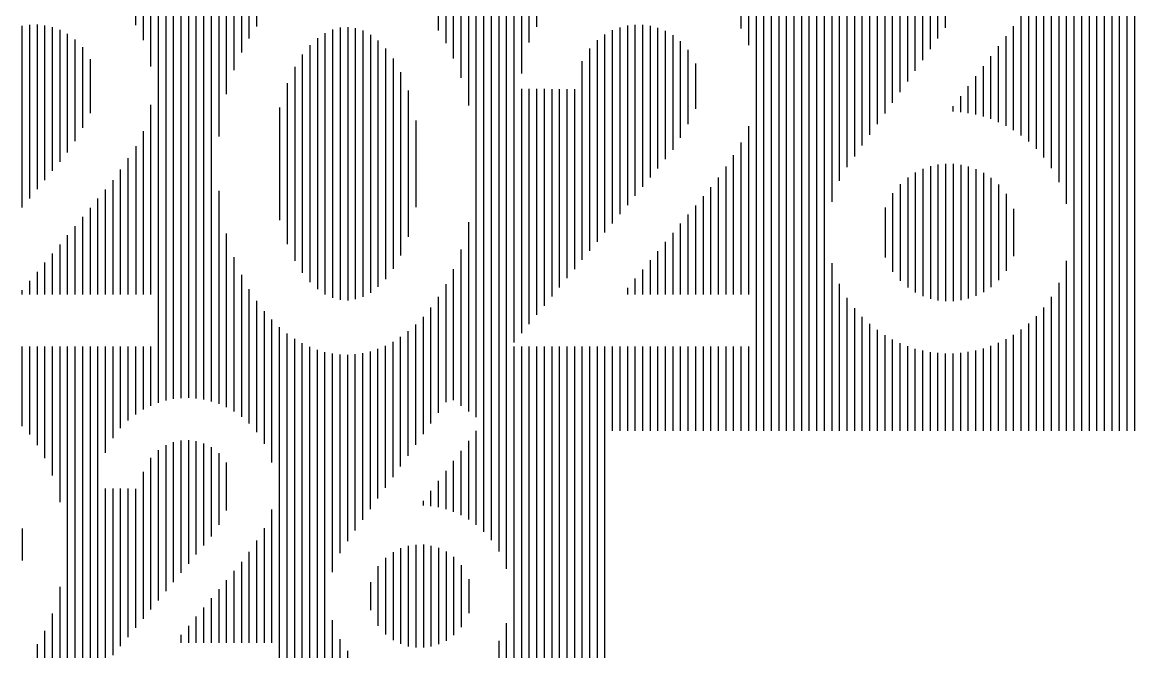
# Model space of a CAD drawing. Header units: millimetres. Extents: x -155 to -21, y -38 to 37.
# Drawn here: x -120.92 to -91.52, y 0.36 to 16.99 of the extents above; entities that cross this region are included whole.
import ezdxf

# ---------------------------------------------------------------- set-up
doc = ezdxf.new("R2010")
doc.units = ezdxf.units.MM
doc.layers.add('Layer 06', color=172, linetype='Continuous', true_color=0x0000bf)

msp = doc.modelspace()

# ---------------------------------------------------------------- linework, layer by layer
at = {"layer": 'Layer 06'}
for points in [[(-109.924, 16.775), (-109.924, 37.201)], [(-109.924, 16.775), (-109.924, 37.201)], [(-109.724, 16.441), (-109.724, 37.201)], [(-109.724, 16.441), (-109.724, 37.201)], [(-109.524, 16.037), (-109.524, 37.201)], [(-109.524, 16.037), (-109.524, 37.201)], [(-109.324, 15.524), (-109.324, 37.201)], [(-109.324, 15.524), (-109.324, 37.201)], [(-109.124, 14.797), (-109.124, 37.201)], [(-109.124, 14.797), (-109.124, 37.201)], [(-99.124, 13.162), (-99.124, 37.201)], [(-99.124, 13.162), (-99.124, 37.201)], [(-98.924, 13.451), (-98.924, 37.201)], [(-98.924, 13.451), (-98.924, 37.201)], [(-98.724, 13.734), (-98.724, 37.201)], [(-98.724, 13.734), (-98.724, 37.201)], [(-98.524, 14.016), (-98.524, 37.201)], [(-98.524, 14.016), (-98.524, 37.201)], [(-98.324, 14.299), (-98.324, 37.201)], [(-98.324, 14.299), (-98.324, 37.201)], [(-98.124, 14.582), (-98.124, 37.201)], [(-98.124, 14.582), (-98.124, 37.201)], [(-97.924, 14.865), (-97.924, 37.201)], [(-97.924, 14.865), (-97.924, 37.201)], [(-97.724, 15.148), (-97.724, 37.201)], [(-97.724, 15.148), (-97.724, 37.201)], [(-97.524, 15.43), (-97.524, 37.201)], [(-97.524, 15.43), (-97.524, 37.201)], [(-97.324, 15.713), (-97.324, 37.201)], [(-97.324, 15.713), (-97.324, 37.201)], [(-97.124, 15.996), (-97.124, 37.201)], [(-97.124, 15.996), (-97.124, 37.201)], [(-96.924, 16.279), (-96.924, 37.201)], [(-96.924, 16.279), (-96.924, 37.201)], [(-96.724, 16.562), (-96.724, 37.201)], [(-96.724, 16.562), (-96.724, 37.201)], [(-116.524, 7.067), (-116.524, 33.285)], [(-116.524, 7.067), (-116.524, 33.285)], [(-116.324, 7.055), (-116.324, 33.285)], [(-116.324, 7.055), (-116.324, 33.285)], [(-116.124, 7.025), (-116.124, 33.285)], [(-116.124, 7.025), (-116.124, 33.285)], [(-115.924, 6.977), (-115.924, 33.285)], [(-115.924, 6.977), (-115.924, 33.285)], [(-115.724, 13.973), (-115.724, 33.285)], [(-115.724, 13.973), (-115.724, 33.285)], [(-115.524, 15.098), (-115.524, 33.285)], [(-115.524, 15.098), (-115.524, 33.285)], [(-115.324, 15.725), (-115.324, 33.285)], [(-115.324, 15.725), (-115.324, 33.285)], [(-115.124, 16.193), (-115.124, 33.285)], [(-115.124, 16.193), (-115.124, 33.285)], [(-114.924, 16.569), (-114.924, 33.285)], [(-114.924, 16.569), (-114.924, 33.285)], [(-114.724, 16.882), (-114.724, 33.285)], [(-114.724, 16.882), (-114.724, 33.285)], [(-96.524, 16.844), (-96.524, 27.01)], [(-96.524, 16.844), (-96.524, 27.01)], [(-94.124, 13.652), (-94.124, 21.347)], [(-94.124, 13.652), (-94.124, 21.347)], [(-93.924, 13.423), (-93.924, 21.171)], [(-93.924, 13.423), (-93.924, 21.171)], [(-93.724, 13.14), (-93.724, 21.012)], [(-93.724, 13.14), (-93.724, 21.012)], [(-93.524, 12.769), (-93.524, 20.87)], [(-93.524, 12.769), (-93.524, 20.87)], [(-93.324, 12.192), (-93.324, 20.743)], [(-93.324, 12.192), (-93.324, 20.743)], [(-93.124, 6.201), (-93.124, 20.63)], [(-93.124, 6.201), (-93.124, 20.63)], [(-117.924, 16.915), (-117.924, 20.498)], [(-117.924, 16.915), (-117.924, 20.498)], [(-117.724, 16.521), (-117.724, 20.498)], [(-117.724, 16.521), (-117.724, 20.498)], [(-117.524, 15.827), (-117.524, 20.498)], [(-117.524, 15.827), (-117.524, 20.498)], [(-117.324, 6.941), (-117.324, 20.498)], [(-117.324, 6.941), (-117.324, 20.498)], [(-117.124, 7), (-117.124, 20.498)], [(-117.124, 7), (-117.124, 20.498)], [(-116.924, 7.04), (-116.924, 20.498)], [(-116.924, 7.04), (-116.924, 20.498)], [(-116.724, 7.063), (-116.724, 20.498)], [(-116.724, 7.063), (-116.724, 20.498)], [(-108.924, 6.555), (-108.924, 20.517)], [(-108.924, 6.555), (-108.924, 20.517)], [(-108.724, 3.533), (-108.724, 20.517)], [(-108.724, 3.533), (-108.724, 20.517)], [(-108.524, 3.308), (-108.524, 20.517)], [(-108.524, 3.308), (-108.524, 20.517)], [(-108.324, 3.009), (-108.324, 20.517)], [(-108.324, 3.009), (-108.324, 20.517)], [(-108.124, 2.548), (-108.124, 20.517)], [(-108.124, 2.548), (-108.124, 20.517)], [(-107.924, 8.535), (-107.924, 20.517)], [(-107.924, 8.535), (-107.924, 20.517)], [(-107.724, 15.644), (-107.724, 20.517)], [(-107.724, 15.644), (-107.724, 20.517)], [(-107.524, 16.46), (-107.524, 20.517)], [(-107.524, 16.46), (-107.524, 20.517)], [(-107.324, 16.873), (-107.324, 20.517)], [(-107.324, 16.873), (-107.324, 20.517)], [(-101.924, 16.825), (-101.924, 20.517)], [(-101.924, 16.825), (-101.924, 20.517)], [(-101.724, 16.387), (-101.724, 20.517)], [(-101.724, 16.387), (-101.724, 20.517)], [(-101.524, 6.201), (-101.524, 20.517)], [(-101.524, 6.201), (-101.524, 20.517)], [(-101.324, 6.201), (-101.324, 20.517)], [(-101.324, 6.201), (-101.324, 20.517)], [(-101.124, 6.201), (-101.124, 20.517)], [(-101.124, 6.201), (-101.124, 20.517)], [(-100.924, 6.201), (-100.924, 20.517)], [(-100.924, 6.201), (-100.924, 20.517)], [(-100.724, 6.201), (-100.724, 20.517)], [(-100.724, 6.201), (-100.724, 20.517)], [(-100.524, 6.201), (-100.524, 20.517)], [(-100.524, 6.201), (-100.524, 20.517)], [(-100.324, 6.201), (-100.324, 20.517)], [(-100.324, 6.201), (-100.324, 20.517)], [(-100.124, 6.201), (-100.124, 20.517)], [(-100.124, 6.201), (-100.124, 20.517)], [(-99.924, 6.201), (-99.924, 20.517)], [(-99.924, 6.201), (-99.924, 20.517)], [(-99.724, 6.201), (-99.724, 20.517)], [(-99.724, 6.201), (-99.724, 20.517)], [(-99.524, 12.248), (-99.524, 20.517)], [(-99.524, 12.248), (-99.524, 20.517)], [(-99.324, 12.8), (-99.324, 20.517)], [(-99.324, 12.8), (-99.324, 20.517)], [(-92.924, 6.201), (-92.924, 20.531)], [(-92.924, 6.201), (-92.924, 20.531)], [(-92.724, 6.201), (-92.724, 20.445)], [(-92.724, 6.201), (-92.724, 20.445)], [(-92.524, 6.201), (-92.524, 20.372)], [(-92.524, 6.201), (-92.524, 20.372)], [(-92.324, 6.201), (-92.324, 20.312)], [(-92.324, 6.201), (-92.324, 20.312)], [(-92.124, 6.201), (-92.124, 20.263)], [(-92.124, 6.201), (-92.124, 20.263)], [(-91.924, 6.201), (-91.924, 20.226)], [(-91.924, 6.201), (-91.924, 20.226)], [(-91.724, 6.201), (-91.724, 20.201)], [(-91.724, 6.201), (-91.724, 20.201)], [(-91.524, 6.201), (-91.524, 20.188)], [(-91.524, 6.201), (-91.524, 20.188)], [(-94.324, 13.843), (-94.324, 17.424)], [(-94.324, 13.843), (-94.324, 17.424)], [(-94.524, 14.005), (-94.524, 17.16)], [(-94.524, 14.005), (-94.524, 17.16)], [(-120.924, 12.099), (-120.924, 16.897)], [(-120.924, 12.099), (-120.924, 16.897)], [(-120.724, 12.341), (-120.724, 16.927)], [(-120.724, 12.341), (-120.724, 16.927)], [(-120.524, 12.583), (-120.524, 16.931)], [(-120.524, 12.583), (-120.524, 16.931)], [(-120.324, 12.825), (-120.324, 16.912)], [(-120.324, 12.825), (-120.324, 16.912)], [(-120.124, 13.067), (-120.124, 16.866)], [(-120.124, 13.067), (-120.124, 16.866)], [(-119.924, 13.309), (-119.924, 16.792)], [(-119.924, 13.309), (-119.924, 16.792)], [(-112.724, 16.801), (-112.724, 9.71)], [(-112.724, 16.801), (-112.724, 9.71)], [(-112.524, 16.853), (-112.524, 9.659)], [(-112.524, 16.853), (-112.524, 9.659)], [(-112.324, 16.865), (-112.324, 9.646)], [(-112.324, 16.865), (-112.324, 9.646)], [(-112.124, 16.839), (-112.124, 9.673)], [(-112.124, 16.839), (-112.124, 9.673)], [(-111.924, 16.773), (-111.924, 9.738)], [(-111.924, 16.773), (-111.924, 9.738)], [(-105.324, 11.679), (-105.324, 16.781)], [(-105.324, 11.679), (-105.324, 16.781)], [(-105.124, 11.921), (-105.124, 16.858)], [(-105.124, 11.921), (-105.124, 16.858)], [(-104.924, 12.163), (-104.924, 16.907)], [(-104.924, 12.163), (-104.924, 16.907)], [(-104.724, 12.405), (-104.724, 16.93)], [(-104.724, 12.405), (-104.724, 16.93)], [(-104.524, 12.647), (-104.524, 16.929)], [(-104.524, 12.647), (-104.524, 16.929)], [(-104.324, 12.888), (-104.324, 16.902)], [(-104.324, 12.888), (-104.324, 16.902)], [(-104.124, 13.13), (-104.124, 16.849)], [(-104.124, 13.13), (-104.124, 16.849)], [(-103.924, 13.372), (-103.924, 16.768)], [(-103.924, 13.372), (-103.924, 16.768)], [(-94.724, 14.142), (-94.724, 16.895)], [(-94.724, 14.142), (-94.724, 16.895)], [(-119.724, 13.551), (-119.724, 16.686)], [(-119.724, 13.551), (-119.724, 16.686)], [(-119.524, 13.849), (-119.524, 16.539)], [(-119.524, 13.849), (-119.524, 16.539)], [(-113.124, 16.573), (-113.124, 9.939)], [(-113.124, 16.573), (-113.124, 9.939)], [(-112.924, 16.709), (-112.924, 9.802)], [(-112.924, 16.709), (-112.924, 9.802)], [(-111.724, 16.665), (-111.724, 9.846)], [(-111.724, 16.665), (-111.724, 9.846)], [(-111.524, 16.512), (-111.524, 10)], [(-111.524, 16.512), (-111.524, 10)], [(-105.724, 11.195), (-105.724, 16.517)], [(-105.724, 11.195), (-105.724, 16.517)], [(-105.524, 11.437), (-105.524, 16.67)], [(-105.524, 11.437), (-105.524, 16.67)], [(-103.724, 13.622), (-103.724, 16.652)], [(-103.724, 13.622), (-103.724, 16.652)], [(-103.524, 13.938), (-103.524, 16.492)], [(-103.524, 13.938), (-103.524, 16.492)], [(-94.924, 14.259), (-94.924, 16.63)], [(-94.924, 14.259), (-94.924, 16.63)], [(-119.324, 14.204), (-119.324, 16.333)], [(-119.324, 14.204), (-119.324, 16.333)], [(-113.324, 16.386), (-113.324, 10.125)], [(-113.324, 16.386), (-113.324, 10.125)], [(-111.324, 16.305), (-111.324, 10.206)], [(-111.324, 16.305), (-111.324, 10.206)], [(-105.924, 10.954), (-105.924, 16.302)], [(-105.924, 10.954), (-105.924, 16.302)], [(-103.324, 14.303), (-103.324, 16.265)], [(-103.324, 14.303), (-103.324, 16.265)], [(-95.124, 14.357), (-95.124, 16.366)], [(-95.124, 14.357), (-95.124, 16.366)], [(-119.124, 14.59), (-119.124, 16.021)], [(-119.124, 14.59), (-119.124, 16.021)], [(-113.524, 16.14), (-113.524, 10.371)], [(-113.524, 16.14), (-113.524, 10.371)], [(-111.124, 16.034), (-111.124, 10.477)], [(-111.124, 16.034), (-111.124, 10.477)], [(-106.124, 10.712), (-106.124, 15.968)], [(-106.124, 10.712), (-106.124, 15.968)], [(-103.124, 14.709), (-103.124, 15.902)], [(-103.124, 14.709), (-103.124, 15.902)], [(-95.324, 14.438), (-95.324, 16.101)], [(-95.324, 14.438), (-95.324, 16.101)], [(-113.724, 15.818), (-113.724, 10.693)], [(-113.724, 15.818), (-113.724, 10.693)], [(-110.924, 15.677), (-110.924, 10.834)], [(-110.924, 15.677), (-110.924, 10.834)], [(-95.524, 14.505), (-95.524, 15.836)], [(-95.524, 14.505), (-95.524, 15.836)], [(-113.924, 15.384), (-113.924, 11.127)], [(-113.924, 15.384), (-113.924, 11.127)], [(-95.924, 14.596), (-95.924, 15.307)], [(-95.924, 14.596), (-95.924, 15.307)], [(-95.724, 14.557), (-95.724, 15.572)], [(-95.724, 14.557), (-95.724, 15.572)], [(-110.724, 15.187), (-110.724, 11.325)], [(-110.724, 15.187), (-110.724, 11.325)], [(-107.724, 8.777), (-107.724, 15.237)], [(-107.724, 8.777), (-107.724, 15.237)], [(-107.524, 9.019), (-107.524, 15.235)], [(-107.524, 9.019), (-107.524, 15.235)], [(-107.324, 9.261), (-107.324, 15.233)], [(-107.324, 9.261), (-107.324, 15.233)], [(-107.124, 9.502), (-107.124, 15.231)], [(-107.124, 9.502), (-107.124, 15.231)], [(-106.924, 9.744), (-106.924, 15.229)], [(-106.924, 9.744), (-106.924, 15.229)], [(-106.724, 9.986), (-106.724, 15.227)], [(-106.724, 9.986), (-106.724, 15.227)], [(-106.524, 10.228), (-106.524, 15.224)], [(-106.524, 10.228), (-106.524, 15.224)], [(-106.324, 10.47), (-106.324, 15.222)], [(-106.324, 10.47), (-106.324, 15.222)], [(-96.124, 14.621), (-96.124, 15.042)], [(-96.124, 14.621), (-96.124, 15.042)], [(-117.524, 9.798), (-117.524, 14.812)], [(-117.524, 9.798), (-117.524, 14.812)], [(-114.124, 14.745), (-114.124, 11.767)], [(-114.124, 14.745), (-114.124, 11.767)], [(-96.324, 14.634), (-96.324, 14.778)], [(-96.324, 14.634), (-96.324, 14.778)], [(-117.724, 9.798), (-117.724, 14.119)], [(-117.724, 9.798), (-117.724, 14.119)], [(-110.524, 14.402), (-110.524, 12.109)], [(-110.524, 14.402), (-110.524, 12.109)], [(-101.724, 9.798), (-101.724, 14.252)], [(-101.724, 9.798), (-101.724, 14.252)], [(-117.924, 13.724), (-117.924, 9.798)], [(-117.924, 13.724), (-117.924, 9.798)], [(-101.924, 9.798), (-101.924, 13.815)], [(-101.924, 9.798), (-101.924, 13.815)], [(-118.124, 9.798), (-118.124, 13.404)], [(-118.124, 9.798), (-118.124, 13.404)], [(-102.124, 9.798), (-102.124, 13.486)], [(-102.124, 9.798), (-102.124, 13.486)], [(-96.724, 13.233), (-96.724, 9.645)], [(-96.724, 13.233), (-96.724, 9.645)], [(-96.524, 13.255), (-96.524, 9.623)], [(-96.524, 13.255), (-96.524, 9.623)], [(-96.324, 13.254), (-96.324, 9.624)], [(-96.324, 13.254), (-96.324, 9.624)], [(-96.124, 13.231), (-96.124, 9.647)], [(-96.124, 13.231), (-96.124, 9.647)], [(-118.324, 9.798), (-118.324, 13.102)], [(-118.324, 9.798), (-118.324, 13.102)], [(-102.324, 9.798), (-102.324, 13.18)], [(-102.324, 9.798), (-102.324, 13.18)], [(-97.324, 13.023), (-97.324, 9.855)], [(-97.324, 13.023), (-97.324, 9.855)], [(-97.124, 13.12), (-97.124, 9.758)], [(-97.124, 13.12), (-97.124, 9.758)], [(-96.924, 13.189), (-96.924, 9.689)], [(-96.924, 13.189), (-96.924, 9.689)], [(-95.924, 13.185), (-95.924, 9.693)], [(-95.924, 13.185), (-95.924, 9.693)], [(-95.724, 13.114), (-95.724, 9.764)], [(-95.724, 13.114), (-95.724, 9.764)], [(-95.524, 13.015), (-95.524, 9.863)], [(-95.524, 13.015), (-95.524, 9.863)], [(-118.524, 9.798), (-118.524, 12.823)], [(-118.524, 9.798), (-118.524, 12.823)], [(-102.524, 9.798), (-102.524, 12.893)], [(-102.524, 9.798), (-102.524, 12.893)], [(-97.724, 12.717), (-97.724, 10.161)], [(-97.724, 12.717), (-97.724, 10.161)], [(-97.524, 12.892), (-97.524, 9.986)], [(-97.524, 12.892), (-97.524, 9.986)], [(-95.324, 12.881), (-95.324, 9.997)], [(-95.324, 12.881), (-95.324, 9.997)], [(-95.124, 12.703), (-95.124, 10.175)], [(-95.124, 12.703), (-95.124, 10.175)], [(-118.724, 9.798), (-118.724, 12.577)], [(-118.724, 9.798), (-118.724, 12.577)], [(-115.724, 6.91), (-115.724, 12.539)], [(-115.724, 6.91), (-115.724, 12.539)], [(-102.924, 9.798), (-102.924, 12.398)], [(-102.924, 9.798), (-102.924, 12.398)], [(-102.724, 9.798), (-102.724, 12.64)], [(-102.724, 9.798), (-102.724, 12.64)], [(-97.924, 12.477), (-97.924, 10.402)], [(-97.924, 12.477), (-97.924, 10.402)], [(-94.924, 12.456), (-94.924, 10.422)], [(-94.924, 12.456), (-94.924, 10.422)], [(-119.124, 9.798), (-119.124, 12.093)], [(-119.124, 9.798), (-119.124, 12.093)], [(-118.924, 9.798), (-118.924, 12.335)], [(-118.924, 9.798), (-118.924, 12.335)], [(-103.124, 9.798), (-103.124, 12.156)], [(-103.124, 9.798), (-103.124, 12.156)], [(-98.124, 12.102), (-98.124, 10.776)], [(-98.124, 12.102), (-98.124, 10.776)], [(-94.724, 12.065), (-94.724, 10.814)], [(-94.724, 12.065), (-94.724, 10.814)], [(-119.324, 9.798), (-119.324, 11.851)], [(-119.324, 9.798), (-119.324, 11.851)], [(-103.324, 9.798), (-103.324, 11.915)], [(-103.324, 9.798), (-103.324, 11.915)], [(-119.524, 9.798), (-119.524, 11.609)], [(-119.524, 9.798), (-119.524, 11.609)], [(-109.124, 6.706), (-109.124, 11.714)], [(-109.124, 6.706), (-109.124, 11.714)], [(-103.524, 9.798), (-103.524, 11.673)], [(-103.524, 9.798), (-103.524, 11.673)], [(-119.724, 9.798), (-119.724, 11.367)], [(-119.724, 9.798), (-119.724, 11.367)], [(-115.524, 6.821), (-115.524, 11.413)], [(-115.524, 6.821), (-115.524, 11.413)], [(-103.924, 9.798), (-103.924, 11.189)], [(-103.924, 9.798), (-103.924, 11.189)], [(-103.724, 9.798), (-103.724, 11.431)], [(-103.724, 9.798), (-103.724, 11.431)], [(-120.124, 9.798), (-120.124, 10.884)], [(-120.124, 9.798), (-120.124, 10.884)], [(-119.924, 9.798), (-119.924, 11.125)], [(-119.924, 9.798), (-119.924, 11.125)], [(-109.324, 6.858), (-109.324, 10.987)], [(-109.324, 6.858), (-109.324, 10.987)], [(-104.124, 9.798), (-104.124, 10.947)], [(-104.124, 9.798), (-104.124, 10.947)], [(-120.324, 9.798), (-120.324, 10.642)], [(-120.324, 9.798), (-120.324, 10.642)], [(-115.324, 6.708), (-115.324, 10.786)], [(-115.324, 6.708), (-115.324, 10.786)], [(-104.324, 9.798), (-104.324, 10.705)], [(-104.324, 9.798), (-104.324, 10.705)], [(-99.524, 6.201), (-99.524, 10.63)], [(-99.524, 6.201), (-99.524, 10.63)], [(-93.324, 6.201), (-93.324, 10.686)], [(-93.324, 6.201), (-93.324, 10.686)], [(-120.524, 9.798), (-120.524, 10.4)], [(-120.524, 9.798), (-120.524, 10.4)], [(-115.124, 6.567), (-115.124, 10.319)], [(-115.124, 6.567), (-115.124, 10.319)], [(-109.524, 7.01), (-109.524, 10.474)], [(-109.524, 7.01), (-109.524, 10.474)], [(-104.524, 9.798), (-104.524, 10.463)], [(-104.524, 9.798), (-104.524, 10.463)], [(-120.724, 9.798), (-120.724, 10.158)], [(-120.724, 9.798), (-120.724, 10.158)], [(-109.724, 6.955), (-109.724, 10.07)], [(-109.724, 6.955), (-109.724, 10.07)], [(-104.724, 9.798), (-104.724, 10.221)], [(-104.724, 9.798), (-104.724, 10.221)], [(-99.324, 6.201), (-99.324, 10.078)], [(-99.324, 6.201), (-99.324, 10.078)], [(-93.524, 6.201), (-93.524, 10.109)], [(-93.524, 6.201), (-93.524, 10.109)], [(-120.924, 9.798), (-120.924, 9.916)], [(-120.924, 9.798), (-120.924, 9.916)], [(-114.924, 6.389), (-114.924, 9.943)], [(-114.924, 6.389), (-114.924, 9.943)], [(-109.924, 6.672), (-109.924, 9.736)], [(-109.924, 6.672), (-109.924, 9.736)], [(-104.924, 9.798), (-104.924, 9.979)], [(-104.924, 9.798), (-104.924, 9.979)], [(-99.124, 6.201), (-99.124, 9.716)], [(-99.124, 6.201), (-99.124, 9.716)], [(-93.724, 6.201), (-93.724, 9.738)], [(-93.724, 6.201), (-93.724, 9.738)], [(-114.724, 6.162), (-114.724, 9.629)], [(-114.724, 6.162), (-114.724, 9.629)], [(-110.124, 6.39), (-110.124, 9.454)], [(-110.124, 6.39), (-110.124, 9.454)], [(-98.924, 6.201), (-98.924, 9.438)], [(-98.924, 6.201), (-98.924, 9.438)], [(-93.924, 6.201), (-93.924, 9.455)], [(-93.924, 6.201), (-93.924, 9.455)], [(-114.524, 5.856), (-114.524, 9.363)], [(-114.524, 5.856), (-114.524, 9.363)], [(-114.324, 5.362), (-114.324, 9.136)], [(-114.324, 5.362), (-114.324, 9.136)], [(-110.324, 6.107), (-110.324, 9.214)], [(-110.324, 6.107), (-110.324, 9.214)], [(-98.724, 6.201), (-98.724, 9.211)], [(-98.724, 6.201), (-98.724, 9.211)], [(-94.124, 6.201), (-94.124, 9.226)], [(-94.124, 6.201), (-94.124, 9.226)], [(-114.124, -4.719), (-114.124, 8.941)], [(-114.124, -4.719), (-114.124, 8.941)], [(-110.724, 5.541), (-110.724, 8.831)], [(-110.724, 5.541), (-110.724, 8.831)], [(-110.524, 5.824), (-110.524, 9.008)], [(-110.524, 5.824), (-110.524, 9.008)], [(-98.524, 6.201), (-98.524, 9.022)], [(-98.524, 6.201), (-98.524, 9.022)], [(-98.324, 6.201), (-98.324, 8.863)], [(-98.324, 6.201), (-98.324, 8.863)], [(-94.524, 6.201), (-94.524, 8.873)], [(-94.524, 6.201), (-94.524, 8.873)], [(-94.324, 6.201), (-94.324, 9.035)], [(-94.324, 6.201), (-94.324, 9.035)], [(-113.924, -4.719), (-113.924, 8.774)], [(-113.924, -4.719), (-113.924, 8.774)], [(-113.724, -4.719), (-113.724, 8.632)], [(-113.724, -4.719), (-113.724, 8.632)], [(-111.124, 4.976), (-111.124, 8.554)], [(-111.124, 4.976), (-111.124, 8.554)], [(-110.924, 5.258), (-110.924, 8.681)], [(-110.924, 5.258), (-110.924, 8.681)], [(-98.124, 6.201), (-98.124, 8.727)], [(-98.124, 6.201), (-98.124, 8.727)], [(-97.924, 6.201), (-97.924, 8.612)], [(-97.924, 6.201), (-97.924, 8.612)], [(-94.924, 6.201), (-94.924, 8.62)], [(-94.924, 6.201), (-94.924, 8.62)], [(-94.724, 6.201), (-94.724, 8.736)], [(-94.724, 6.201), (-94.724, 8.736)], [(-120.924, 6.322), (-120.924, 8.426)], [(-120.924, 6.322), (-120.924, 8.426)], [(-120.724, 6.097), (-120.724, 8.426)], [(-120.724, 6.097), (-120.724, 8.426)], [(-120.524, 5.821), (-120.524, 8.426)], [(-120.524, 5.821), (-120.524, 8.426)], [(-120.324, 5.473), (-120.324, 8.426)], [(-120.324, 5.473), (-120.324, 8.426)], [(-120.124, 5.014), (-120.124, 8.426)], [(-120.124, 5.014), (-120.124, 8.426)], [(-119.924, 4.313), (-119.924, 8.426)], [(-119.924, 4.313), (-119.924, 8.426)], [(-119.724, -4.719), (-119.724, 8.426)], [(-119.724, -37.799), (-119.724, 8.426)], [(-119.524, -4.719), (-119.524, 8.426)], [(-119.524, -37.799), (-119.524, 8.426)], [(-119.324, -4.719), (-119.324, 8.426)], [(-119.324, -37.799), (-119.324, 8.426)], [(-119.124, -4.719), (-119.124, 8.426)], [(-119.124, -37.799), (-119.124, 8.426)], [(-118.924, -0.218), (-118.924, 8.426)], [(-118.924, -0.218), (-118.924, 8.426)], [(-118.724, 5.614), (-118.724, 8.426)], [(-118.724, 5.614), (-118.724, 8.426)], [(-118.524, 6), (-118.524, 8.426)], [(-118.524, 6), (-118.524, 8.426)], [(-118.324, 6.267), (-118.324, 8.426)], [(-118.324, 6.267), (-118.324, 8.426)], [(-118.124, 6.47), (-118.124, 8.426)], [(-118.124, 6.47), (-118.124, 8.426)], [(-117.924, 6.631), (-117.924, 8.426)], [(-117.924, 6.631), (-117.924, 8.426)], [(-117.724, 6.76), (-117.724, 8.426)], [(-117.724, 6.76), (-117.724, 8.426)], [(-117.524, 6.862), (-117.524, 8.426)], [(-117.524, 6.862), (-117.524, 8.426)], [(-113.524, -4.719), (-113.524, 8.513)], [(-113.524, -4.719), (-113.524, 8.513)], [(-113.324, -4.719), (-113.324, 8.415)], [(-113.324, -4.719), (-113.324, 8.415)], [(-113.124, -4.719), (-113.124, 8.337)], [(-113.124, -4.719), (-113.124, 8.337)], [(-112.924, -4.719), (-112.924, 8.278)], [(-112.924, -4.719), (-112.924, 8.278)], [(-112.724, 2.465), (-112.724, 8.237)], [(-112.724, 2.465), (-112.724, 8.237)], [(-111.924, 3.844), (-111.924, 8.25)], [(-111.924, 3.844), (-111.924, 8.25)], [(-111.724, 4.127), (-111.724, 8.297)], [(-111.724, 4.127), (-111.724, 8.297)], [(-111.524, 4.41), (-111.524, 8.363)], [(-111.524, 4.41), (-111.524, 8.363)], [(-111.324, 4.693), (-111.324, 8.448)], [(-111.324, 4.693), (-111.324, 8.448)], [(-107.924, -37.799), (-107.924, 8.426)], [(-107.924, -37.799), (-107.924, 8.426)], [(-107.724, -37.799), (-107.724, 8.426)], [(-107.724, -37.799), (-107.724, 8.426)], [(-107.524, -37.799), (-107.524, 8.426)], [(-107.524, -37.799), (-107.524, 8.426)], [(-107.324, -37.799), (-107.324, 8.426)], [(-107.324, -37.799), (-107.324, 8.426)], [(-107.124, -37.799), (-107.124, 8.426)], [(-107.124, -37.799), (-107.124, 8.426)], [(-106.924, -37.799), (-106.924, 8.426)], [(-106.924, -37.799), (-106.924, 8.426)], [(-106.724, -37.799), (-106.724, 8.426)], [(-106.724, -37.799), (-106.724, 8.426)], [(-106.524, -37.799), (-106.524, 8.426)], [(-106.524, -37.799), (-106.524, 8.426)], [(-106.324, -37.799), (-106.324, 8.426)], [(-106.324, -37.799), (-106.324, 8.426)], [(-106.124, -37.799), (-106.124, 8.426)], [(-106.124, -37.799), (-106.124, 8.426)], [(-105.924, -37.799), (-105.924, 8.426)], [(-105.924, -37.799), (-105.924, 8.426)], [(-105.724, -37.799), (-105.724, 8.426)], [(-105.724, -37.799), (-105.724, 8.426)], [(-105.524, -37.799), (-105.524, 8.426)], [(-105.524, -37.799), (-105.524, 8.426)], [(-105.324, 6.201), (-105.324, 8.426)], [(-105.324, 6.201), (-105.324, 8.426)], [(-105.124, 6.201), (-105.124, 8.426)], [(-105.124, 6.201), (-105.124, 8.426)], [(-104.924, 6.201), (-104.924, 8.426)], [(-104.924, 6.201), (-104.924, 8.426)], [(-104.724, 6.201), (-104.724, 8.426)], [(-104.724, 6.201), (-104.724, 8.426)], [(-104.524, 6.201), (-104.524, 8.426)], [(-104.524, 6.201), (-104.524, 8.426)], [(-104.324, 6.201), (-104.324, 8.426)], [(-104.324, 6.201), (-104.324, 8.426)], [(-104.124, 6.201), (-104.124, 8.426)], [(-104.124, 6.201), (-104.124, 8.426)], [(-103.924, 6.201), (-103.924, 8.426)], [(-103.924, 6.201), (-103.924, 8.426)], [(-103.724, 6.201), (-103.724, 8.426)], [(-103.724, 6.201), (-103.724, 8.426)], [(-103.524, 6.201), (-103.524, 8.426)], [(-103.524, 6.201), (-103.524, 8.426)], [(-103.324, 6.201), (-103.324, 8.426)], [(-103.324, 6.201), (-103.324, 8.426)], [(-103.124, 6.201), (-103.124, 8.426)], [(-103.124, 6.201), (-103.124, 8.426)], [(-102.924, 6.201), (-102.924, 8.426)], [(-102.924, 6.201), (-102.924, 8.426)], [(-102.724, 6.201), (-102.724, 8.426)], [(-102.724, 6.201), (-102.724, 8.426)], [(-102.524, 6.201), (-102.524, 8.426)], [(-102.524, 6.201), (-102.524, 8.426)], [(-102.324, 6.201), (-102.324, 8.426)], [(-102.324, 6.201), (-102.324, 8.426)], [(-102.124, 6.201), (-102.124, 8.426)], [(-102.124, 6.201), (-102.124, 8.426)], [(-101.924, 6.201), (-101.924, 8.426)], [(-101.924, 6.201), (-101.924, 8.426)], [(-101.724, 6.201), (-101.724, 8.426)], [(-101.724, 6.201), (-101.724, 8.426)], [(-97.724, 6.201), (-97.724, 8.515)], [(-97.724, 6.201), (-97.724, 8.515)], [(-97.524, 6.201), (-97.524, 8.435)], [(-97.524, 6.201), (-97.524, 8.435)], [(-97.324, 6.201), (-97.324, 8.369)], [(-97.324, 6.201), (-97.324, 8.369)], [(-97.124, 6.201), (-97.124, 8.318)], [(-97.124, 6.201), (-97.124, 8.318)], [(-96.924, 6.201), (-96.924, 8.28)], [(-96.924, 6.201), (-96.924, 8.28)], [(-96.724, 6.201), (-96.724, 8.256)], [(-96.724, 6.201), (-96.724, 8.256)], [(-96.524, 6.201), (-96.524, 8.244)], [(-96.524, 6.201), (-96.524, 8.244)], [(-96.324, 6.201), (-96.324, 8.244)], [(-96.324, 6.201), (-96.324, 8.244)], [(-96.124, 6.201), (-96.124, 8.257)], [(-96.124, 6.201), (-96.124, 8.257)], [(-95.924, 6.201), (-95.924, 8.283)], [(-95.924, 6.201), (-95.924, 8.283)], [(-95.724, 6.201), (-95.724, 8.321)], [(-95.724, 6.201), (-95.724, 8.321)], [(-95.524, 6.201), (-95.524, 8.374)], [(-95.524, 6.201), (-95.524, 8.374)], [(-95.324, 6.201), (-95.324, 8.44)], [(-95.324, 6.201), (-95.324, 8.44)], [(-95.124, 6.201), (-95.124, 8.522)], [(-95.124, 6.201), (-95.124, 8.522)], [(-112.524, 2.965), (-112.524, 8.214)], [(-112.524, 2.965), (-112.524, 8.214)], [(-112.324, 3.279), (-112.324, 8.208)], [(-112.324, 3.279), (-112.324, 8.208)], [(-112.124, 3.562), (-112.124, 8.22)], [(-112.124, 3.562), (-112.124, 8.22)], [(-108.924, 3.71), (-108.924, 6.197)], [(-108.924, 3.71), (-108.924, 6.197)], [(-116.924, 2.201), (-116.924, 5.897)], [(-116.924, 2.201), (-116.924, 5.897)], [(-116.724, 2.442), (-116.724, 5.94)], [(-116.724, 2.442), (-116.724, 5.94)], [(-116.524, 2.684), (-116.524, 5.949)], [(-116.524, 2.684), (-116.524, 5.949)], [(-116.324, 2.926), (-116.324, 5.926)], [(-116.324, 2.926), (-116.324, 5.926)], [(-109.124, 3.853), (-109.124, 5.932)], [(-109.124, 3.853), (-109.124, 5.932)], [(-117.324, 1.717), (-117.324, 5.687)], [(-117.324, 1.717), (-117.324, 5.687)], [(-117.124, 1.959), (-117.124, 5.816)], [(-117.124, 1.959), (-117.124, 5.816)], [(-116.124, 3.168), (-116.124, 5.867)], [(-116.124, 3.168), (-116.124, 5.867)], [(-115.924, 3.41), (-115.924, 5.767)], [(-115.924, 3.41), (-115.924, 5.767)], [(-115.724, 3.717), (-115.724, 5.612)], [(-115.724, 3.717), (-115.724, 5.612)], [(-109.324, 3.967), (-109.324, 5.667)], [(-109.324, 3.967), (-109.324, 5.667)], [(-117.524, 1.475), (-117.524, 5.487)], [(-117.524, 1.475), (-117.524, 5.487)], [(-115.524, 4.089), (-115.524, 5.364)], [(-115.524, 4.089), (-115.524, 5.364)], [(-109.524, 4.057), (-109.524, 5.403)], [(-109.524, 4.057), (-109.524, 5.403)], [(-117.724, 1.233), (-117.724, 5.118)], [(-117.724, 1.233), (-117.724, 5.118)], [(-109.724, 4.127), (-109.724, 5.138)], [(-109.724, 4.127), (-109.724, 5.138)], [(-109.924, 4.178), (-109.924, 4.873)], [(-109.924, 4.178), (-109.924, 4.873)], [(-118.724, 0.024), (-118.724, 4.677)], [(-118.724, 0.024), (-118.724, 4.677)], [(-118.524, 0.266), (-118.524, 4.675)], [(-118.524, 0.266), (-118.524, 4.675)], [(-118.324, 0.508), (-118.324, 4.673)], [(-118.324, 0.508), (-118.324, 4.673)], [(-118.124, 0.749), (-118.124, 4.671)], [(-118.124, 0.749), (-118.124, 4.671)], [(-117.924, 0.991), (-117.924, 4.668)], [(-117.924, 0.991), (-117.924, 4.668)], [(-110.124, 4.21), (-110.124, 4.609)], [(-110.124, 4.21), (-110.124, 4.609)], [(-114.324, 0.599), (-114.324, 4.119)], [(-114.324, 0.599), (-114.324, 4.119)], [(-110.324, 4.226), (-110.324, 4.344)], [(-110.324, 4.226), (-110.324, 4.344)], [(-120.924, 3.614), (-120.924, 2.771)], [(-120.924, 3.614), (-120.924, 2.771)], [(-114.524, 0.599), (-114.524, 3.625)], [(-114.524, 0.599), (-114.524, 3.625)], [(-114.724, 0.599), (-114.724, 3.299)], [(-114.724, 0.599), (-114.724, 3.299)], [(-114.924, 0.599), (-114.924, 3.001)], [(-114.924, 0.599), (-114.924, 3.001)], [(-111.124, 2.993), (-111.124, 0.667)], [(-111.124, 2.993), (-111.124, 0.667)], [(-110.924, 3.094), (-110.924, 0.566)], [(-110.924, 3.094), (-110.924, 0.566)], [(-110.724, 3.157), (-110.724, 0.503)], [(-110.724, 3.157), (-110.724, 0.503)], [(-110.524, 3.189), (-110.524, 0.471)], [(-110.524, 3.189), (-110.524, 0.471)], [(-110.324, 3.191), (-110.324, 0.469)], [(-110.324, 3.191), (-110.324, 0.469)], [(-110.124, 3.163), (-110.124, 0.497)], [(-110.124, 3.163), (-110.124, 0.497)], [(-109.924, 3.103), (-109.924, 0.557)], [(-109.924, 3.103), (-109.924, 0.557)], [(-109.724, 3.007), (-109.724, 0.653)], [(-109.724, 3.007), (-109.724, 0.653)], [(-115.124, 0.599), (-115.124, 2.74)], [(-115.124, 0.599), (-115.124, 2.74)], [(-111.324, 2.844), (-111.324, 0.817)], [(-111.324, 2.844), (-111.324, 0.817)], [(-109.524, 2.865), (-109.524, 0.795)], [(-109.524, 2.865), (-109.524, 0.795)], [(-109.324, 2.652), (-109.324, 1.008)], [(-109.324, 2.652), (-109.324, 1.008)], [(-115.324, 0.599), (-115.324, 2.498)], [(-115.324, 0.599), (-115.324, 2.498)], [(-111.524, 2.619), (-111.524, 1.041)], [(-111.524, 2.619), (-111.524, 1.041)], [(-119.924, -4.719), (-119.924, 2.072)], [(-119.924, -37.799), (-119.924, 2.072)], [(-115.524, 0.599), (-115.524, 2.256)], [(-115.524, 0.599), (-115.524, 2.256)], [(-111.724, 2.201), (-111.724, 1.459)], [(-111.724, 2.201), (-111.724, 1.459)], [(-109.124, 2.278), (-109.124, 1.382)], [(-109.124, 2.278), (-109.124, 1.382)], [(-115.924, 0.599), (-115.924, 1.772)], [(-115.924, 0.599), (-115.924, 1.772)], [(-115.724, 0.599), (-115.724, 2.014)], [(-115.724, 0.599), (-115.724, 2.014)], [(-116.124, 0.599), (-116.124, 1.531)], [(-116.124, 0.599), (-116.124, 1.531)], [(-120.124, -4.719), (-120.124, 1.371)], [(-120.124, -37.799), (-120.124, 1.371)], [(-116.324, 0.599), (-116.324, 1.289)], [(-116.324, 0.599), (-116.324, 1.289)], [(-112.724, -4.719), (-112.724, 1.195)], [(-112.724, -4.719), (-112.724, 1.195)], [(-120.324, -4.719), (-120.324, 0.912)], [(-120.324, -37.799), (-120.324, 0.912)], [(-116.524, 0.599), (-116.524, 1.047)], [(-116.524, 0.599), (-116.524, 1.047)], [(-108.124, -37.799), (-108.124, 1.112)], [(-108.124, -37.799), (-108.124, 1.112)], [(-116.724, 0.599), (-116.724, 0.805)], [(-116.724, 0.599), (-116.724, 0.805)], [(-112.524, -4.719), (-112.524, 0.695)], [(-112.524, -4.719), (-112.524, 0.695)], [(-108.324, -37.799), (-108.324, 0.651)], [(-108.324, -37.799), (-108.324, 0.651)], [(-120.524, -4.719), (-120.524, 0.564)], [(-120.524, -37.799), (-120.524, 0.564)], [(-112.324, -4.719), (-112.324, 0.383)], [(-112.324, -4.719), (-112.324, 0.383)]]:
    msp.add_lwpolyline(points, dxfattribs=at)

doc.saveas('drawing.dxf')
